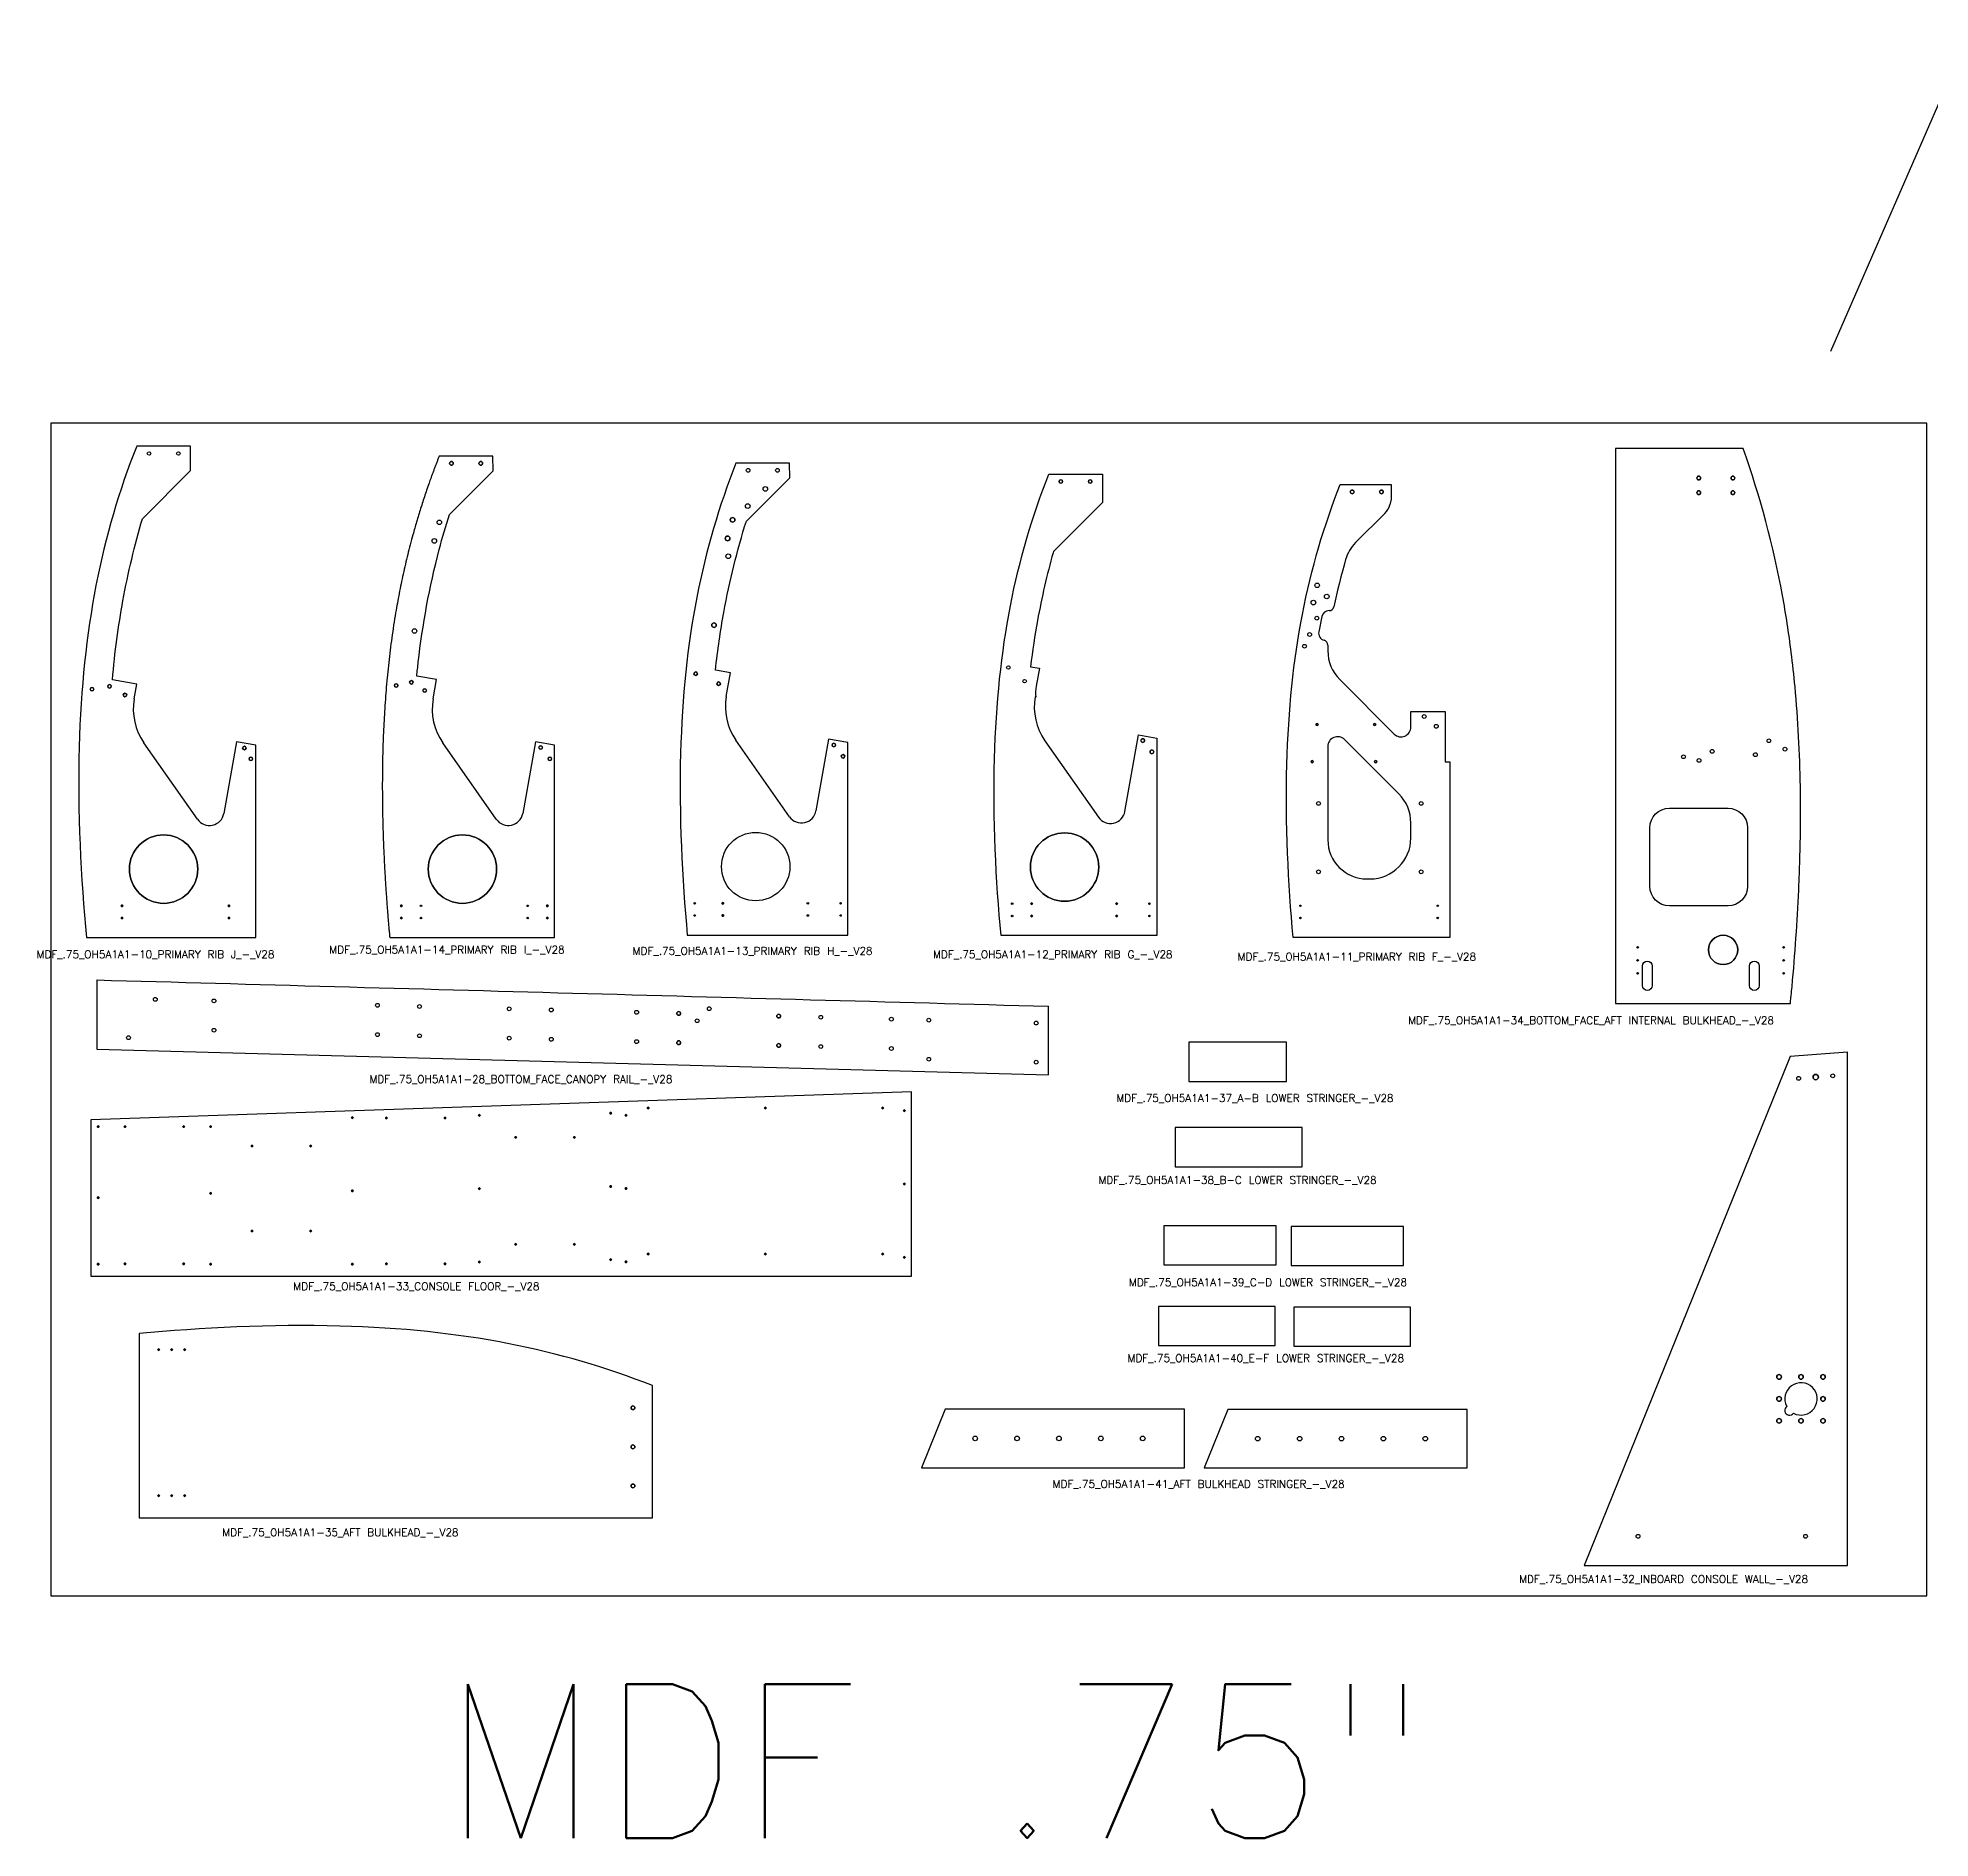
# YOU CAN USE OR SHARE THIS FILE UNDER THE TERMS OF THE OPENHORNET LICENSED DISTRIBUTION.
# Model space of a CAD drawing. Header units: inches. Extents: x 315 to 1225, y 14 to 674.
# Drawn here: x 600 to 696.8, y 13.6 to 105.7 of the extents above; entities that cross this region are included whole.
import ezdxf

# ---------------------------------------------------------------- set-up
doc = ezdxf.new("R2010")
doc.units = ezdxf.units.IN
doc.header["$LTSCALE"] = 0.03937
doc.header["$MEASUREMENT"] = 0
doc.styles.get("Standard").update_dxf_attribs({"font": 'txt.shx'})

msp = doc.modelspace()

# ---------------------------------------------------------------- linework, layer by layer
for p, q in [((691.70972, 89.67343), (698.69521, 105.7036)), ((607.76851, 84.80783), (605.01231, 84.80783)), ((607.76851, 84.80783), (605.01231, 84.80783)), ((607.77103, 83.55783), (607.76851, 84.80783)), ((607.77103, 83.55783), (607.76851, 84.80783)), ((623.24391, 84.30301), (620.49299, 84.30301)), ((623.24391, 84.30301), (620.49299, 84.30301)), ((623.24542, 83.55301), (623.24391, 84.30301)), ((623.24542, 83.55301), (623.24391, 84.30301)), ((687.21774, 84.68284), (680.69264, 84.68284)), ((680.69264, 84.68284), (680.69264, 56.58273)), ((687.21774, 84.68284), (680.69264, 84.68284)), ((680.69264, 84.68284), (680.69264, 56.58273)), ((605.30596, 81.08283), (607.77103, 83.55783)), ((605.30596, 81.08283), (607.77103, 83.55783)), ((621.0188, 81.31742), (623.24542, 83.55301)), ((621.0188, 81.31742), (623.24542, 83.55301)), ((638.42463, 83.9452), (635.67879, 83.9452)), ((638.42463, 83.9452), (635.67879, 83.9452)), ((638.42614, 83.1952), (638.42463, 83.9452)), ((638.42614, 83.1952), (638.42463, 83.9452)), ((651.68667, 83.37565), (654.42683, 83.37565)), ((651.68667, 83.37565), (654.42683, 83.37565)), ((654.42683, 83.37565), (654.42974, 81.92982)), ((654.42683, 83.37565), (654.42974, 81.92982)), ((636.20983, 80.96996, 0), (638.42614, 83.1952)), ((636.20983, 80.96996), (638.42614, 83.1952)), ((666.59721, 82.84109, 0), (669.20785, 82.84109, 0)), ((666.59721, 82.84109), (669.20785, 82.84109)), ((669.20785, 82.84109, 0), (669.20937, 82.08865, 0)), ((669.20785, 82.84109), (669.20937, 82.08865)), ((654.42974, 81.92982), (651.97095, 79.46112)), ((654.42974, 81.92982), (651.97095, 79.46112)), ((668.87695, 81.36345), (667.3846, 79.8711, 0)), ((668.87695, 81.36345), (667.3846, 79.8711)), ((669.20937, 82.08865, 0), (669.13628, 81.81368, 0)), ((669.20937, 82.08865), (669.13628, 81.81368)), ((665.66099, 76.0901), (665.50047, 75.31074)), ((665.66099, 76.0901), (665.50047, 75.31074)), ((665.96249, 74.51478, 0), (665.96249, 74.34302, 0)), ((665.96249, 74.51478), (665.96249, 74.34302)), ((605.01831, 72.63525), (603.76728, 72.85597)), ((605.01831, 72.63525), (603.76728, 72.85597)), ((604.88339, 71.87004), (605.01831, 72.63525)), ((604.88339, 71.87004), (605.01831, 72.63525)), ((620.35252, 72.86304), (619.3444, 73.04091)), ((620.35252, 72.86304), (619.3444, 73.04091)), ((620.17742, 71.87001), (620.35252, 72.86304)), ((620.17742, 71.87001), (620.35252, 72.86304)), ((635.39521, 73.21341), (634.62812, 73.34875)), ((635.39521, 73.21341), (634.62812, 73.34875)), ((635.18153, 72.0023), (635.39521, 73.21341)), ((635.18153, 72.0023), (635.39521, 73.21341)), ((650.75097, 73.52063), (651.20195, 73.44107, 0)), ((650.75097, 73.52063), (651.20195, 73.44107)), ((651.20195, 73.44107, 0), (651.04084, 72.52793, 0)), ((651.20195, 73.44107), (651.04084, 72.52793)), ((666.57757, 72.85809), (669.35894, 70.07672)), ((666.57757, 72.85809), (669.35894, 70.07672)), ((651.02142, 71.97093), (650.98827, 71.97678)), ((651.02142, 71.97093), (650.98827, 71.97678)), ((670.21249, 70.43027), (670.21249, 71.22317)), ((670.21249, 71.22317), (671.96249, 71.22317)), ((670.21249, 70.43027), (670.21249, 71.22317)), ((670.21249, 71.22317), (671.96249, 71.22317)), ((671.96249, 71.22317), (671.96249, 68.64709)), ((671.96249, 71.22317), (671.96249, 68.64709)), ((638.4195, 65.84481), (635.67826, 69.76058)), ((638.4195, 65.84481), (635.67826, 69.76058)), ((640.41996, 69.81431), (639.7725, 66.14462)), ((640.41996, 69.81431), (639.7725, 66.14462)), ((641.40475, 69.64056), (640.41996, 69.81431)), ((641.40475, 69.64056), (640.41996, 69.81431)), ((651.485, 69.73505), (654.22624, 65.81929)), ((651.485, 69.73505), (654.22624, 65.81929)), ((655.57924, 66.1191), (656.27002, 70.03433)), ((655.57924, 66.1191), (656.27002, 70.03433)), ((656.27002, 70.03433), (657.21149, 69.86822)), ((656.27002, 70.03433), (657.21149, 69.86822)), ((657.21149, 69.86822), (657.21149, 59.76513)), ((657.21149, 69.86822), (657.21149, 59.76513)), ((608.11999, 65.71489), (605.38017, 69.62863)), ((608.11999, 65.71489), (605.38017, 69.62863)), ((610.12045, 69.6844), (609.47299, 66.0147)), ((610.12045, 69.6844), (609.47299, 66.0147)), ((611.10524, 69.51065), (610.12045, 69.6844)), ((611.10524, 69.51065), (610.12045, 69.6844)), ((611.10524, 59.66074), (611.10524, 69.51065)), ((611.10524, 59.66074), (611.10524, 69.51065)), ((623.41402, 65.71486), (620.67421, 69.6286)), ((623.41402, 65.71486), (620.67421, 69.6286)), ((625.41448, 69.68437), (624.76702, 66.01467)), ((625.41448, 69.68437), (624.76702, 66.01467)), ((626.39927, 69.51062), (625.41448, 69.68437)), ((626.39927, 69.51062), (625.41448, 69.68437)), ((626.39927, 59.6607), (626.39927, 69.51062)), ((626.39927, 59.6607), (626.39927, 69.51062)), ((641.40475, 59.79065), (641.40475, 69.64056)), ((641.40475, 59.79065), (641.40475, 69.64056)), ((671.96249, 68.64709), (672.21249, 68.64709)), ((671.96249, 68.64709), (672.21249, 68.64709)), ((672.21249, 68.64709), (672.21249, 59.66205)), ((672.21249, 68.64709), (672.21249, 59.66205)), ((602.43866, 59.66074), (611.10524, 59.66074)), ((602.43866, 59.66074), (611.10524, 59.66074)), ((617.96141, 59.6607), (626.39927, 59.6607)), ((617.96141, 59.6607), (626.39927, 59.6607)), ((633.18801, 59.79065, 0), (641.40475, 59.79065)), ((633.18801, 59.79065), (641.40475, 59.79065)), ((657.21149, 59.76513), (649.24135, 59.76513, 0)), ((657.21149, 59.76513), (649.24135, 59.76513)), ((672.21249, 59.66205), (664.18798, 59.66205)), ((672.21249, 59.66205), (664.18798, 59.66205)), ((602.96524, 57.49168), (602.96524, 53.95292)), ((602.96524, 57.49168), (602.96524, 53.95292)), ((680.69264, 56.58273), (680.69264, 56.27971)), ((680.69264, 56.27971), (689.63115, 56.27971)), ((651.66786, 52.64356), (651.66786, 56.14416)), ((651.66786, 52.64356), (651.66786, 56.14416)), ((602.96524, 53.95292), (651.66786, 52.64356)), ((602.96524, 53.95292), (651.66786, 52.64356)), ((605.13336, 39.39299), (605.13336, 29.97257)), ((605.13336, 39.39299), (605.13336, 29.97257)), ((631.40777, 29.97257), (631.40777, 36.73018, 0)), ((631.40777, 29.97257), (631.40777, 36.73018)), ((605.13336, 29.97257), (631.40777, 29.97257)), ((605.13336, 29.97257), (631.40777, 29.97257))]:
    msp.add_line(p, q)
at = {"color": 0, "linetype": 'ByBlock', "lineweight": -2}
msp.add_lwpolyline([(696.61859, 25.97901), (696.61859, 85.97901), (600.61859, 85.97901), (600.61859, 25.97901)], close=True, dxfattribs=at)
for points in [[(670.21249, 64.76205), (670.21249, 65.52489, 0.19891237), (669.59742, 67.00982), (666.81605, 69.79119, 0.66817864), (665.96249, 69.43763), (665.96249, 64.66205, 0.41421356), (667.96249, 62.66205), (668.11249, 62.66205, 0.41421356)], [(670.21249, 64.76205), (670.21249, 65.52489, 0.19891237), (669.59742, 67.00982), (666.81605, 69.79119, 0.66817864), (665.96249, 69.43763), (665.96249, 64.66205, 0.41421356), (667.96249, 62.66205), (668.11249, 62.66205, 0.41421356)], [(686.44264, 61.27971), (683.44264, 61.27971, -0.41421356), (682.44264, 62.27971), (682.44264, 65.27971, -0.41421356), (683.44264, 66.27971), (686.44264, 66.27971, -0.41421356), (687.44264, 65.27971), (687.44264, 62.27971, -0.41421356)], [(686.44264, 61.27971), (683.44264, 61.27971, -0.41421356), (682.44264, 62.27971), (682.44264, 65.27971, -0.41421356), (683.44264, 66.27971), (686.44264, 66.27971, -0.41421356), (687.44264, 65.27971), (687.44264, 62.27971, -0.41421356)], [(682.06764, 57.20689), (682.06764, 58.20689, -1), (682.56764, 58.20689), (682.56764, 57.20689, -1)], [(682.06764, 57.20689), (682.06764, 58.20689, -1), (682.56764, 58.20689), (682.56764, 57.20689, -1)], [(687.53442, 57.20689), (687.53442, 58.20689, -1), (688.03442, 58.20689), (688.03442, 57.20689, -1)], [(687.53442, 57.20689), (687.53442, 58.20689, -1), (688.03442, 58.20689), (688.03442, 57.20689, -1)], [(689.79524, 35.31844, 6.53814098), (689.44575, 35.66793, 1.16457771)], [(689.79524, 35.31844, 6.53814098), (689.44575, 35.66793, 1.16457771)]]:
    msp.add_lwpolyline(points, format="xyb", close=True)
for points in [[(658.8478, 52.29897), (663.8478, 52.29897), (663.8478, 54.29897), (658.8478, 54.29897)], [(679.08928, 27.51926), (692.55338, 27.51926), (692.55338, 53.79367), (689.61577, 53.57323)], [(679.08928, 27.51926), (692.55338, 27.51926), (692.55338, 53.79367), (689.61577, 53.57323)], [(602.66692, 42.33921), (644.66692, 42.33921), (644.66692, 51.75962), (602.66692, 50.33844)], [(602.66692, 42.33921), (644.66692, 42.33921), (644.66692, 51.75962), (602.66692, 50.33844)], [(658.14516, 47.93494), (664.64516, 47.93494), (664.64516, 49.93494), (658.14516, 49.93494)], [(657.57069, 42.90445), (663.32069, 42.90445), (663.32069, 44.90445), (657.57069, 44.90445)], [(664.09025, 42.87068), (669.84025, 42.87068), (669.84025, 44.87068), (664.09025, 44.87068)], [(657.30021, 38.78521), (663.27721, 38.78521), (663.27721, 40.78521), (657.30021, 40.78521)], [(664.22538, 38.75145), (670.20238, 38.75145), (670.20238, 40.75145), (664.22538, 40.75145)], [(658.6342, 35.52952), (646.38218, 35.52952), (645.1701, 32.52952), (658.6342, 32.52952)], [(673.09314, 35.51568), (660.84112, 35.51568), (659.62904, 32.51568), (673.09314, 32.51568)]]:
    msp.add_lwpolyline(points, close=True)
for centre, radius in [((605.64427, 84.43283), 0.09), ((605.64427, 84.43283), 0.09), ((607.14427, 84.43283), 0.09), ((607.14427, 84.43283), 0.09), ((621.11962, 83.92801), 0.095), ((622.61962, 83.92801), 0.095), ((636.30033, 83.5702), 0.095), ((636.30033, 83.5702), 0.095), ((637.80034, 83.5702), 0.095), ((637.80034, 83.5702), 0.095), ((637.17975, 82.6198), 0.11719), ((637.17975, 82.6198), 0.11719), ((652.30258, 83.00065), 0.09), ((653.80258, 83.00065), 0.09), ((667.20856, 82.46609), 0.095), ((668.70857, 82.46609), 0.095), ((684.94264, 83.17625), 0.095), ((684.94264, 82.42625), 0.095), ((686.69264, 83.17625), 0.095), ((686.69264, 82.42625), 0.095), ((636.27975, 81.74243), 0.11719), ((636.27975, 81.74243), 0.11719), ((620.4994, 80.90809), 0.11719), ((620.4994, 80.90809), 0.11719), ((635.50488, 81.03804), 0.11719), ((620.24473, 79.95764), 0.11719), ((620.24473, 79.95764), 0.11719), ((635.25021, 80.08759), 0.11719), ((635.28153, 79.17445), 0.11719), ((635.28153, 79.17445), 0.11719), ((665.41999, 77.68758), 0.11719), ((665.41999, 77.68758), 0.11719), ((665.2249, 76.80114), 0.11719), ((665.2249, 76.80114), 0.11719), ((665.90752, 77.11559), 0.11719), ((665.90752, 77.11559), 0.11719), ((634.5559, 75.6473), 0.115), ((665.40198, 76.0079), 0.09675), ((665.40198, 76.0079), 0.09675), ((619.22535, 75.34772), 0.11719), ((619.22535, 75.34772), 0.11719), ((664.77117, 74.56842), 0.09675), ((664.77117, 74.56842), 0.09675), ((665.03425, 75.16877), 0.09675), ((665.03425, 75.16877), 0.09675), ((618.28982, 72.5584), 0.09), ((619.07004, 72.726), 0.09), ((633.61672, 73.16388), 0.09), ((634.78841, 72.65189), 0.09), ((649.61784, 73.48279), 0.09), ((649.61784, 73.48279), 0.09), ((650.44927, 72.78053), 0.09), ((650.44927, 72.78053), 0.09), ((602.72126, 72.37195), 0.09), ((603.61866, 72.51888), 0.09), ((604.41159, 72.07372), 0.09), ((619.74579, 72.30151), 0.09), ((670.89591, 70.97317), 0.09675), ((670.89591, 70.97317), 0.09675), ((656.49301, 69.74112), 0.09675), ((665.41249, 70.56205), 0.05325), ((668.36249, 70.56205), 0.05325), ((671.51249, 70.47317), 0.09675), ((671.51249, 70.47317), 0.09675), ((688.53488, 69.73107), 0.09675), ((688.53488, 69.73107), 0.09675), ((610.52358, 69.35941), 0.09), ((610.85524, 68.8079), 0.09), ((625.6808, 69.38352), 0.09), ((626.14927, 68.80787), 0.09), ((640.68628, 69.51347), 0.09), ((641.15475, 68.93781), 0.09), ((656.96149, 69.16547), 0.09675), ((684.16547, 68.91339), 0.09675), ((684.16547, 68.91339), 0.09675), ((684.95833, 68.72447), 0.09675), ((684.95833, 68.72447), 0.09675), ((685.62877, 69.18796), 0.09675), ((685.62877, 69.18796), 0.09675), ((687.84043, 69.01766), 0.09675), ((687.84043, 69.01766), 0.09675), ((689.35492, 69.30185), 0.09675), ((689.35492, 69.30185), 0.09675), ((665.16249, 68.66205), 0.05325), ((668.41249, 68.66205), 0.05325), ((665.48749, 66.52489), 0.09675), ((665.48749, 66.52489), 0.09675), ((670.73749, 66.52489), 0.09675), ((670.73749, 66.52489), 0.09675), ((606.38737, 63.16074), 1.75), ((621.6814, 63.16071), 1.75), ((636.68688, 63.29066), 1.75), ((636.68688, 63.29066), 1.75), ((652.49242, 63.26955), 1.75), ((665.48749, 63.02489), 0.09675), ((665.48749, 63.02489), 0.09675), ((670.73749, 63.02489), 0.09675), ((670.73749, 63.02489), 0.09675), ((604.26346, 61.28574), 0.03905), ((609.73024, 61.28574), 0.03905), ((618.55749, 61.28571), 0.03905), ((619.55749, 61.2857), 0.03905), ((625.02427, 61.2857), 0.03905), ((626.02427, 61.28571), 0.03905), ((633.56297, 61.41566), 0.03905), ((635.0052, 61.41566), 0.03905), ((639.3552, 61.41566), 0.04), ((639.3552, 61.41566), 0.04), ((641.02975, 61.41566), 0.03905), ((649.81194, 61.39013), 0.03905), ((650.81194, 61.39013), 0.03905), ((655.16194, 61.39013), 0.04), ((656.83649, 61.39013), 0.03905), ((664.56294, 61.28705), 0.03905), ((664.56294, 61.28705), 0.03905), ((671.58749, 61.28705), 0.03905), ((671.58749, 61.28705), 0.03905), ((604.26346, 60.66074), 0.03905), ((609.73024, 60.66074), 0.03905), ((618.55749, 60.66071), 0.03905), ((619.55749, 60.6607), 0.03905), ((625.02427, 60.6607), 0.03905), ((626.02427, 60.66071), 0.03905), ((633.56297, 60.79066), 0.03905), ((635.0052, 60.79066), 0.03905), ((639.3552, 60.79066), 0.04), ((639.3552, 60.79066), 0.04), ((641.02975, 60.79066), 0.03905), ((649.81194, 60.76513), 0.03905), ((650.81194, 60.76513), 0.03905), ((655.16194, 60.76513), 0.04), ((656.83649, 60.76513), 0.03905), ((664.56294, 60.66205), 0.03905), ((664.56294, 60.66205), 0.03905), ((671.58749, 60.66205), 0.03905), ((671.58749, 60.66205), 0.03905), ((681.81764, 59.15646), 0.03905), ((681.81764, 59.15646), 0.03905), ((686.19264, 59.02971), 0.75), ((689.28722, 59.15646), 0.03905), ((689.28722, 59.15646), 0.03905), ((681.81764, 58.49459), 0.03905), ((681.81764, 58.49459), 0.03905), ((689.28722, 58.49459), 0.03905), ((689.28722, 58.49459), 0.03905), ((681.81764, 57.83273), 0.03905), ((681.81764, 57.83273), 0.03905), ((689.28722, 57.83273), 0.03905), ((689.28722, 57.83273), 0.03905), ((605.96524, 56.49821), 0.09675), ((605.96524, 56.49821), 0.09675), ((608.96524, 56.41756), 0.09675), ((608.96524, 56.41756), 0.09675), ((617.33048, 56.19266), 0.09675), ((617.33048, 56.19266), 0.09675), ((619.48259, 56.1348), 0.09675), ((619.48259, 56.1348), 0.09675), ((624.07639, 56.0113), 0.09675), ((624.07639, 56.0113), 0.09675), ((626.2285, 55.95344), 0.09675), ((626.2285, 55.95344), 0.09675), ((630.59467, 55.83605), 0.09675), ((630.59467, 55.83605), 0.09675), ((632.74678, 55.7782), 0.09675), ((633.69055, 55.40178), 0.09675), ((633.69055, 55.40178), 0.09675), ((634.30927, 56.0205), 0.09675), ((634.30927, 56.0205), 0.09675), ((637.86505, 55.64059), 0.09675), ((640.01716, 55.58273), 0.09675), ((640.01716, 55.58273), 0.09675), ((643.63122, 55.48557), 0.09675), ((643.63122, 55.48557), 0.09675), ((645.54286, 55.43418), 0.09675), ((645.54286, 55.43418), 0.09675), ((651.04286, 55.28631), 0.09675), ((651.04286, 55.28631), 0.09675), ((604.59024, 54.53445), 0.09675), ((604.59024, 54.53445), 0.09675), ((608.96524, 54.91701), 0.09675), ((608.96524, 54.91701), 0.09675), ((617.33048, 54.69212), 0.09675), ((617.33048, 54.69212), 0.09675), ((619.48259, 54.63426), 0.09675), ((619.48259, 54.63426), 0.09675), ((624.07639, 54.51075), 0.09675), ((624.07639, 54.51075), 0.09675), ((626.2285, 54.4529), 0.09675), ((626.2285, 54.4529), 0.09675), ((630.59467, 54.33551), 0.09675), ((630.59467, 54.33551), 0.09675), ((632.74678, 54.27765), 0.09675), ((637.86505, 54.14005), 0.09675), ((640.01716, 54.08219), 0.09675), ((640.01716, 54.08219), 0.09675), ((643.63122, 53.98503), 0.09675), ((643.63122, 53.98503), 0.09675), ((645.54286, 53.43345), 0.09675), ((645.54286, 53.43345), 0.09675), ((651.04286, 53.28559), 0.09675), ((651.04286, 53.28559), 0.09675), ((690.05583, 52.45378), 0.09675), ((690.92838, 52.51926), 0.1375), ((691.80093, 52.58473), 0.09675), ((616.04192, 50.4476), 0.03906), ((617.79192, 50.43099), 0.03906), ((620.79192, 50.43099), 0.03906), ((622.54192, 50.55814), 0.03906), ((629.26892, 50.6725), 0.03906), ((630.04837, 50.55879), 0.03906), ((631.18487, 50.93379), 0.03906), ((637.18487, 50.93379), 0.03906), ((643.18487, 50.93379), 0.03906), ((644.29192, 50.79941), 0.03906), ((603.04192, 49.98876), 0.03906), ((604.41692, 49.98876), 0.03906), ((607.41692, 49.98876), 0.03906), ((608.79194, 49.98876), 0.03906), ((624.40542, 49.43099), 0.03906), ((627.40542, 49.43099), 0.03906), ((610.91692, 48.98876), 0.03906), ((613.91692, 48.98876), 0.03906), ((608.79192, 46.5743), 0.03906), ((616.04192, 46.6976), 0.03906), ((622.54192, 46.80814), 0.03906), ((629.26892, 46.9225), 0.03906), ((630.04837, 46.81623), 0.03906), ((644.29192, 47.04941), 0.03906), ((603.04192, 46.35148), 0.03906), ((610.91692, 44.63876), 0.04), ((613.91692, 44.63876), 0.04), ((624.40542, 43.96421), 0.03906), ((627.40542, 43.96421), 0.03906), ((603.04192, 42.9476), 0.03906), ((604.41692, 42.96421), 0.03906), ((607.41692, 42.96421), 0.03906), ((608.79192, 42.9476), 0.03906), ((616.04192, 42.9476), 0.03906), ((617.79192, 42.96421), 0.03906), ((620.79192, 42.96421), 0.03906), ((622.54192, 43.05814), 0.03906), ((629.26892, 43.1725), 0.03906), ((630.04837, 43.06623), 0.03906), ((631.18487, 43.46421), 0.03906), ((637.18487, 43.46421), 0.03906), ((643.18487, 43.46421), 0.03906), ((644.29192, 43.29941), 0.03906), ((606.13336, 38.56715), 0.03905), ((606.80002, 38.56715), 0.03905), ((607.46669, 38.56715), 0.03905), ((689.05338, 37.17607), 0.11719), ((690.17838, 37.17607), 0.11719), ((691.30338, 37.17607), 0.11719), ((689.05338, 36.05107), 0.11719), ((691.30338, 36.05107), 0.11719), ((630.40777, 35.59757), 0.09675), ((689.05338, 34.92607), 0.11719), ((690.17838, 34.92607), 0.11719), ((691.30338, 34.92607), 0.11719), ((647.91915, 34.02952), 0.11719), ((650.06216, 34.02952), 0.11719), ((652.20517, 34.02952), 0.11719), ((654.34818, 34.02952), 0.11719), ((656.49119, 34.02952), 0.11719), ((662.37809, 34.01568), 0.11719), ((664.5211, 34.01568), 0.11719), ((666.66411, 34.01568), 0.11719), ((668.80712, 34.01568), 0.11719), ((670.95013, 34.01568), 0.11719), ((630.40777, 33.59757), 0.09675), ((606.13336, 31.09757), 0.03905), ((606.80002, 31.09757), 0.03905), ((607.46669, 31.09757), 0.03905), ((630.40777, 31.59757), 0.09675), ((681.83833, 29.01926), 0.09675), ((690.41037, 29.01926), 0.09675)]:
    msp.add_circle(centre, radius)
at = {"extrusion": (0, -4.6e-15, -1)}
for centre in [(-621.11962, 83.92801), (-622.61962, 83.92801)]:
    msp.add_circle(centre, 0.095, dxfattribs=at)
at = {"extrusion": (0, -1e-16, -1)}
for centre in [(-652.30258, 83.00065), (-653.80258, 83.00065)]:
    msp.add_circle(centre, 0.09, dxfattribs=at)
at = {"extrusion": (0, 0, -1)}
for centre, radius in [((-667.20856, 82.46609), 0.095), ((-668.70857, 82.46609), 0.095), ((-635.50488, 81.03804), 0.11719), ((-635.25021, 80.08759), 0.11719), ((-634.5559, 75.6473), 0.115), ((-618.28982, 72.5584), 0.09), ((-619.07004, 72.726), 0.09), ((-633.61672, 73.16388), 0.09), ((-634.78841, 72.65189), 0.09), ((-602.72126, 72.37195), 0.09), ((-603.61866, 72.51888), 0.09), ((-604.41159, 72.07372), 0.09), ((-619.74579, 72.30151), 0.09), ((-656.49301, 69.74112), 0.09675), ((-610.52358, 69.35941), 0.09), ((-610.85524, 68.8079), 0.09), ((-625.6808, 69.38352), 0.09), ((-626.14927, 68.80787), 0.09), ((-640.68628, 69.51347), 0.09), ((-641.15475, 68.93781), 0.09), ((-656.96149, 69.16547), 0.09675), ((-606.38737, 63.16074), 1.75), ((-621.6814, 63.16071), 1.75), ((-652.49242, 63.26955), 1.75), ((-604.26346, 61.28574), 0.03905), ((-609.73024, 61.28574), 0.03905), ((-618.55749, 61.28571), 0.03905), ((-626.02427, 61.28571), 0.03905), ((-635.0052, 61.41566), 0.03905), ((-650.81194, 61.39013), 0.03905), ((-655.16194, 61.39013), 0.04), ((-604.26346, 60.66074), 0.03905), ((-609.73024, 60.66074), 0.03905), ((-618.55749, 60.66071), 0.03905), ((-626.02427, 60.66071), 0.03905), ((-635.0052, 60.79066), 0.03905), ((-650.81194, 60.76513), 0.03905), ((-655.16194, 60.76513), 0.04), ((-632.74678, 55.7782), 0.09675), ((-637.86505, 55.64059), 0.09675), ((-632.74678, 54.27765), 0.09675), ((-637.86505, 54.14005), 0.09675), ((-616.04192, 50.4476), 0.03907), ((-617.79192, 50.43099), 0.03907), ((-620.79192, 50.43099), 0.03907), ((-622.54192, 50.55814), 0.03907), ((-629.26892, 50.6725), 0.03907), ((-630.04837, 50.55879), 0.03907), ((-631.18487, 50.93379), 0.03907), ((-637.18487, 50.93379), 0.03907), ((-643.18487, 50.93379), 0.03907), ((-644.29192, 50.79941), 0.03907), ((-603.04192, 49.98876), 0.03907), ((-604.41692, 49.98876), 0.03907), ((-607.41692, 49.98876), 0.03907), ((-608.79194, 49.98876), 0.03907), ((-624.40542, 49.43099), 0.03907), ((-627.40542, 49.43099), 0.03907), ((-610.91692, 48.98876), 0.03907), ((-613.91692, 48.98876), 0.03907), ((-608.79192, 46.5743), 0.03907), ((-616.04192, 46.6976), 0.03907), ((-622.54192, 46.80814), 0.03907), ((-629.26892, 46.9225), 0.03907), ((-630.04837, 46.81623), 0.03907), ((-644.29192, 47.04941), 0.03907), ((-603.04192, 46.35148), 0.03907), ((-610.91692, 44.63876), 0.04), ((-613.91692, 44.63876), 0.04), ((-624.40542, 43.96421), 0.03907), ((-627.40542, 43.96421), 0.03907), ((-603.04192, 42.9476), 0.03907), ((-604.41692, 42.96421), 0.03907), ((-607.41692, 42.96421), 0.03907), ((-608.79192, 42.9476), 0.03907), ((-616.04192, 42.9476), 0.03907), ((-617.79192, 42.96421), 0.03907), ((-620.79192, 42.96421), 0.03907), ((-622.54192, 43.05814), 0.03907), ((-629.26892, 43.1725), 0.03907), ((-630.04837, 43.06623), 0.03907), ((-631.18487, 43.46421), 0.03907), ((-637.18487, 43.46421), 0.03907), ((-643.18487, 43.46421), 0.03907), ((-644.29192, 43.29941), 0.03907), ((-606.13336, 38.56715), 0.03905), ((-606.80002, 38.56715), 0.03905), ((-607.46669, 38.56715), 0.03905), ((-630.40777, 35.59757), 0.09675), ((-630.40777, 33.59757), 0.09675), ((-606.13336, 31.09757), 0.03905), ((-606.80002, 31.09757), 0.03905), ((-607.46669, 31.09757), 0.03905), ((-630.40777, 31.59757), 0.09675)]:
    msp.add_circle(centre, radius, dxfattribs=at)
at = {"extrusion": (-1e-16, 0, -1)}
for centre in [(-684.94264, 83.17625), (-684.94264, 82.42625), (-686.69264, 83.17625), (-686.69264, 82.42625)]:
    msp.add_circle(centre, 0.095, dxfattribs=at)
at = {"extrusion": (1.6e-15, 0, -1)}
for centre in [(-665.41249, 70.56205), (-668.36249, 70.56205), (-665.16249, 68.66205), (-668.41249, 68.66205)]:
    msp.add_circle(centre, 0.05325, dxfattribs=at)
at = {"extrusion": (-1e-16, 3e-16, -1)}
msp.add_circle((-686.19264, 59.02971), 0.75, dxfattribs=at)
at = {"extrusion": (-1.56e-14, -1.22e-14, -1)}
msp.add_circle((-690.92838, 52.51926), 0.1375, dxfattribs=at)
at = {"extrusion": (1.037e-13, 0, -1)}
for centre in [(-689.05338, 37.17607), (-690.17838, 37.17607), (-691.30338, 37.17607), (-689.05338, 36.05107), (-691.30338, 36.05107), (-689.05338, 34.92607), (-690.17838, 34.92607), (-691.30338, 34.92607)]:
    msp.add_circle(centre, 0.11719, dxfattribs=at)
for centre, radius, start, end in [((668.16984, 82.07055, 0), 1, 315, 345.115265), ((668.16984, 82.07055), 1, 315, 345.115265), ((652.14809, 79.2847), 0.25, 135.115265, 164.2325805), ((652.14809, 79.2847), 0.25, 135.115265, 164.2325805), ((668.79881, 78.45689, 0), 2, 135, 164.0251408), ((668.79881, 78.45689), 2, 135, 164.0251408), ((666.02948, 76.63945), 0.25, 269.8900426, 347.9992692), ((666.02828, 76.01445), 0.375, 89.8900426, 168.3618919), ((666.02828, 76.01445), 0.375, 89.8900426, 168.3618919), ((665.86776, 75.23509), 0.375, 168.3618919, 255.7337881), ((665.86776, 75.23509), 0.375, 168.3618919, 255.7337881), ((665.71375, 74.62937), 0.25, 358.7493743, 75.7337881), ((665.71375, 74.62937), 0.25, 358.7493743, 75.7337881), ((670.96249, 74.51478, 0), 5, 178.7493743, 180), ((670.96249, 74.51478), 5, 178.7493743, 180), ((668.06249, 74.34302), 2.1, 180, 225), ((668.06249, 74.34302), 2.1, 180, 225), ((607.83781, 71.3491), 3, 170, 214.9940277), ((607.83781, 71.3491), 3, 170, 214.9940277), ((623.13184, 71.34907), 3, 170, 214.9940277), ((623.13184, 71.34907), 3, 170, 214.9940277), ((638.1359, 71.48105), 3, 169.9940277, 214.9940277), ((638.1359, 71.48105), 3, 169.9940277, 214.9940277), ((653.94263, 71.45553), 3, 169.9940277, 214.9940277), ((653.94263, 71.45553), 3, 169.9940277, 214.9940277), ((653.01042, 72.18043), 2, 169.9940277, 186.0127453), ((653.01042, 72.18043), 2, 169.9940277, 186.0127453), ((669.71249, 70.43027), 0.5, 225, 0), ((669.71249, 70.43027), 0.5, 225, 0), ((608.7344, 66.14501), 0.75, 214.9940277, 349.9940277), ((608.7344, 66.14501), 0.75, 214.9940277, 349.9940277), ((624.02843, 66.14498), 0.75, 214.9940277, 349.9940277), ((624.02843, 66.14498), 0.75, 214.9940277, 349.9940277), ((639.03391, 66.27493), 0.75, 214.9940277, 349.9940277), ((639.03391, 66.27493), 0.75, 214.9940277, 349.9940277), ((654.84065, 66.24941), 0.75, 214.9940277, 349.9940277), ((654.84065, 66.24941), 0.75, 214.9940277, 349.9940277)]:
    msp.add_arc(centre, radius, start, end)
at = {"extrusion": (-1.83032e-08, 3.89071e-09, 1)}
msp.add_arc((666.02948, 76.63945, -0.00001), 0.25, 269.8900426, 347.9992692, dxfattribs=at)
msp.add_ellipse((687.81888, 58.71377), major_axis=(1.21759, 14.7601), ratio=0.13709302, start_param=4.57882201, end_param=4.63968026)
msp.add_ellipse((687.81888, 58.71377), major_axis=(1.21759, 14.7601), ratio=0.13709302, start_param=4.57882201, end_param=4.63968026)
for points, degree, knots in [([(605.01231, 84.80783), (603.21791, 80.27814), (602.23185, 75.45003), (601.97965, 66.0917), (602.15368, 62.65767), (602.43866, 59.66074)], 3, [-62.01580057, -62.01580057, -62.01580057, -62.01580057, -27.97842461, -27.97842461, -9.15406865, -9.15406865, -9.15406865, -9.15406865]), ([(605.01231, 84.80783), (603.21791, 80.27814), (602.23185, 75.45003), (601.97965, 66.0917), (602.15368, 62.65767), (602.43866, 59.66074)], 3, [-62.01580057, -62.01580057, -62.01580057, -62.01580057, -27.97842461, -27.97842461, -9.15406865, -9.15406865, -9.15406865, -9.15406865]), ([(620.49299, 84.30301), (620.03603, 83.14829), (619.17533, 80.6985), (618.22004, 76.98188), (617.57634, 72.05702), (617.49884, 67.09903), (617.6547, 63.44153), (617.83095, 61.07897), (617.94377, 59.84777), (617.96141, 59.6607)], 5, [0.023029316, 0.023029316, 0.023029316, 0.023029316, 0.023029316, 0.023029316, 0.2, 0.4, 0.6, 0.8, 0.836087244, 0.836087244, 0.836087244, 0.836087244, 0.836087244, 0.836087244]), ([(620.49299, 84.30301), (620.03603, 83.14829), (619.17533, 80.6985), (618.22004, 76.98188), (617.57634, 72.05702), (617.49884, 67.09903), (617.6547, 63.44153), (617.83095, 61.07897), (617.94377, 59.84777), (617.96141, 59.6607)], 5, [0.023029316, 0.023029316, 0.023029316, 0.023029316, 0.023029316, 0.023029316, 0.2, 0.4, 0.6, 0.8, 0.836087244, 0.836087244, 0.836087244, 0.836087244, 0.836087244, 0.836087244]), ([(689.74856, 57.47505), (689.89607, 59.1223), (690.00608, 60.78049), (690.0882, 62.73087), (690.10095, 63.07894), (690.13016, 64.02164), (690.14291, 64.61752), (690.15715, 65.93952), (690.15566, 66.66627), (690.11552, 69.0952), (690.02964, 70.80147), (689.81467, 73.08416), (689.75066, 73.66929), (689.55376, 75.23622), (689.40435, 76.20845), (688.76037, 79.7162), (688.10139, 82.19423), (687.21774, 84.68284)], 3, [-81.28734894, -81.28734894, -81.28734894, -81.28734894, -69.51057329, -69.51057329, -66.91307914, -66.91307914, -62.48938539, -62.48938539, -57.1210131, -57.1210131, -44.5698443, -44.5698443, -40.24351014, -40.24351014, -32.90047733, -32.90047733, -13.48718842, -13.48718842, -13.48718842, -13.48718842]), ([(689.74856, 57.47505), (689.89607, 59.1223), (690.00608, 60.78049), (690.0882, 62.73087), (690.10095, 63.07894), (690.13016, 64.02164), (690.14291, 64.61752), (690.15715, 65.93952), (690.15566, 66.66627), (690.11552, 69.0952), (690.02964, 70.80147), (689.81467, 73.08416), (689.75066, 73.66929), (689.55376, 75.23622), (689.40435, 76.20845), (688.76037, 79.7162), (688.10139, 82.19423), (687.21774, 84.68284)], 3, [-81.28734894, -81.28734894, -81.28734894, -81.28734894, -69.51057329, -69.51057329, -66.91307914, -66.91307914, -62.48938539, -62.48938539, -57.1210131, -57.1210131, -44.5698443, -44.5698443, -40.24351014, -40.24351014, -32.90047733, -32.90047733, -13.48718842, -13.48718842, -13.48718842, -13.48718842]), ([(635.67879, 83.9452), (633.9502, 79.57287, 0), (633.00022, 74.91159, 0), (632.75803, 65.92418, 0), (632.91971, 62.65634, 0), (633.18801, 59.79065, 0)], 3, [-59.89271171, -59.89271171, -59.89271171, -59.89271171, -27.04850164, -27.04850164, -9.12750193, -9.12750193, -9.12750193, -9.12750193]), ([(635.67879, 83.9452), (633.9502, 79.57287), (633.00022, 74.91159), (632.75803, 65.92418), (632.91971, 62.65634), (633.18801, 59.79065)], 3, [-59.89271171, -59.89271171, -59.89271171, -59.89271171, -27.04850164, -27.04850164, -9.12750193, -9.12750193, -9.12750193, -9.12750193]), ([(649.24135, 59.76514), (648.98229, 62.55881), (648.82721, 65.73579), (648.91035, 68.82107), (649.06393, 74.51999), (649.99415, 79.08971), (651.68667, 83.37565)], 3, [-58.73036271, -58.73036271, -58.73036271, -58.73036271, -41.30302321, -41.30302321, -41.30302321, -9.11249227, -9.11249227, -9.11249227, -9.11249227]), ([(649.24135, 59.76514), (648.98229, 62.55881), (648.82721, 65.73579), (648.91035, 68.82107), (649.06393, 74.51999), (649.99415, 79.08971), (651.68667, 83.37565)], 3, [-58.73036271, -58.73036271, -58.73036271, -58.73036271, -41.30302321, -41.30302321, -41.30302321, -9.11249227, -9.11249227, -9.11249227, -9.11249227]), ([(664.18798, 59.66205), (663.93624, 62.39849), (663.78635, 65.50347), (664.01874, 74.12657), (664.93329, 78.62367), (666.59721, 82.84109)], 3, [9.10027709, 9.10027709, 9.10027709, 9.10027709, 26.13640096, 26.13640096, 57.80850313, 57.80850313, 57.80850313, 57.80850313]), ([(603.76728, 72.85597), (603.89368, 74.26531), (604.07372, 75.60309), (604.57143, 78.3465), (604.9043, 79.73643), (605.30596, 81.08283)], 3, [34.96272562, 34.96272562, 34.96272562, 34.96272562, 43.82894632, 43.82894632, 53.91670066, 53.91670066, 53.91670066, 53.91670066]), ([(603.76728, 72.85597), (603.89368, 74.26531), (604.07372, 75.60309), (604.57143, 78.3465), (604.9043, 79.73643), (605.30596, 81.08283)], 3, [34.96272562, 34.96272562, 34.96272562, 34.96272562, 43.82894632, 43.82894632, 53.91670066, 53.91670066, 53.91670066, 53.91670066]), ([(619.3444, 73.04091), (619.3681, 73.27872), (619.39363, 73.51691), (619.64015, 75.65953), (619.98234, 77.58471), (620.65361, 80.1209), (620.82761, 80.71824), (621.0188, 81.31742)], 3, [-0.370150085, -0.370150085, -0.370150085, -0.370150085, -0.346597766, -0.346597766, -0.158583722, -0.158583722, -0.10084882, -0.10084882, -0.10084882, -0.10084882]), ([(619.3444, 73.04091), (619.3681, 73.27872), (619.39363, 73.51691), (619.64015, 75.65953), (619.98234, 77.58471), (620.65361, 80.1209), (620.82761, 80.71824), (621.0188, 81.31742)], 3, [-0.370150085, -0.370150085, -0.370150085, -0.370150085, -0.346597766, -0.346597766, -0.158583722, -0.158583722, -0.10084882, -0.10084882, -0.10084882, -0.10084882]), ([(634.62812, 73.34875), (634.74025, 74.36923), (634.88275, 75.35119, 0), (635.05525, 76.30211, 0), (635.35161, 77.93581, 0), (635.73604, 79.47833, 0), (636.20983, 80.96996, 0)], 3, [35.79393069, 35.79393069, 35.79393069, 35.79393069, 42.37154428, 42.37154428, 42.37154428, 53.67201784, 53.67201784, 53.67201784, 53.67201784]), ([(634.62812, 73.34875), (634.74025, 74.36923), (634.88275, 75.35119), (635.05525, 76.30211), (635.35161, 77.93581), (635.73604, 79.47833), (636.20983, 80.96996)], 3, [35.79393069, 35.79393069, 35.79393069, 35.79393069, 42.37154428, 42.37154428, 42.37154428, 53.67201784, 53.67201784, 53.67201784, 53.67201784]), ([(651.90749, 79.35263), (651.59223, 78.23611), (651.32599, 77.08599), (651.10824, 75.8856), (650.96922, 75.11923), (650.85006, 74.33227), (650.75097, 73.52063)], 3, [36.26957855, 36.26957855, 36.26957855, 36.26957855, 44.57881533, 44.57881533, 44.57881533, 49.88377166, 49.88377166, 49.88377166, 49.88377166]), ([(651.90749, 79.35263), (651.59223, 78.23611), (651.32599, 77.08599), (651.10824, 75.8856), (650.96922, 75.11923), (650.85006, 74.33227), (650.75097, 73.52063)], 3, [36.26957855, 36.26957855, 36.26957855, 36.26957855, 44.57881533, 44.57881533, 44.57881533, 49.88377166, 49.88377166, 49.88377166, 49.88377166]), ([(602.96524, 57.49168), (611.08235, 57.26711), (619.19945, 57.04254), (635.43366, 56.59337), (643.55076, 56.36877), (651.66786, 56.14416)], 3, [-123.75200156, -123.75200156, -123.75200156, -123.75200156, -61.87600078, -61.87600078, 0, 0, 0, 0]), ([(631.40777, 36.73018), (626.69834, 38.58708), (621.68033, 39.60874), (611.90096, 39.87656), (608.27826, 39.69256), (605.13336, 39.39299)], 3, [-64.39890932, -64.39890932, -64.39890932, -64.39890932, -29.021553, -29.021553, -9.17980985, -9.17980985, -9.17980985, -9.17980985]), ([(631.40777, 36.73018), (626.69834, 38.58708), (621.68033, 39.60874), (611.90096, 39.87656), (608.27826, 39.69256), (605.13336, 39.39299)], 3, [-64.39890932, -64.39890932, -64.39890932, -64.39890932, -29.021553, -29.021553, -9.17980985, -9.17980985, -9.17980985, -9.17980985])]:
    msp.add_open_spline(points, degree=degree, knots=knots)
at = {"extrusion": (1.14e-14, 1.89248e-09, 1)}
msp.add_open_spline([(664.18798, 59.66205), (663.93624, 62.39849, 0), (663.78635, 65.50347, 0), (664.01874, 74.12657, 0), (664.93329, 78.62367, 0), (666.59721, 82.84109, 0)], degree=3, knots=[9.10027709, 9.10027709, 9.10027709, 9.10027709, 26.13640096, 26.13640096, 57.80850313, 57.80850313, 57.80850313, 57.80850313], dxfattribs=at)
at = {"extrusion": (-1.436e-13, 1.89252e-09, 1)}
msp.add_open_spline([(666.87605, 79.00732), (666.65052, 78.21949, 0), (666.44991, 77.41491, 0), (666.27402, 76.58747, 0)], degree=3, dxfattribs=at)
for points in [[(666.87605, 79.00732), (666.65052, 78.21949), (666.44991, 77.41491), (666.27402, 76.58747)], [(689.63115, 56.27971), (689.64165, 56.38071), (689.65201, 56.48172), (689.66222, 56.58273)]]:
    msp.add_open_spline(points, degree=3)
at = {"extrusion": (6.58391e-10, 2.3796e-08, 1)}
msp.add_open_spline([(602.96524, 57.49168), (611.08235, 57.26711), (619.19945, 57.04254), (635.43366, 56.59337), (643.55076, 56.36877), (651.66786, 56.14416)], degree=3, knots=[-123.75200156, -123.75200156, -123.75200156, -123.75200156, -61.87600078, -61.87600078, 0, 0, 0, 0], dxfattribs=at)

# ---------------------------------------------------------------- texts
for s, height, p in [('MDF_.75_OH5A1A1-14_PRIMARY RIB I_-_V28', 0.3937008, (614.86988, 58.84732)), ('MDF_.75_OH5A1A1-13_PRIMARY RIB H_-_V28', 0.3937008, (630.39176, 58.78209)), ('MDF_.75_OH5A1A1-10_PRIMARY RIB J_-_V28', 0.3937008, (599.8865, 58.60602)), ('MDF_.75_OH5A1A1-12_PRIMARY RIB G_-_V28', 0.3937008, (645.76097, 58.60019)), ('MDF_.75_OH5A1A1-11_PRIMARY RIB F_-_V28', 0.3937008, (661.34594, 58.48253)), ('MDF_.75_OH5A1A1-34_BOTTOM_FACE_AFT INTERNAL BULKHEAD_-_V28', 0.3937008, (670.07075, 55.22363)), ('MDF_.75_OH5A1A1-28_BOTTOM_FACE_CANOPY RAIL_-_V28', 0.3937008, (616.92407, 52.2164)), ('MDF_.75_OH5A1A1-37_A-B LOWER STRINGER_-_V28', 0.3937008, (655.14509, 51.24575)), ('MDF_.75_OH5A1A1-38_B-C LOWER STRINGER_-_V28', 0.3937008, (654.2268, 47.05525)), ('MDF_.75_OH5A1A1-33_CONSOLE FLOOR_-_V28', 0.3937008, (613.02641, 41.61829)), ('MDF_.75_OH5A1A1-39_C-D LOWER STRINGER_-_V28', 0.3937008, (655.78034, 41.82215)), ('MDF_.75_OH5A1A1-40_E-F LOWER STRINGER_-_V28', 0.3937008, (655.71249, 37.93922)), ('MDF_.75_OH5A1A1-41_AFT BULKHEAD STRINGER_-_V28', 0.3937008, (651.88101, 31.50222)), ('MDF_.75_OH5A1A1-35_AFT BULKHEAD_-_V28', 0.3937008, (609.38933, 29.01817)), ('MDF_.75_OH5A1A1-32_INBOARD CONSOLE WALL_-_V28', 0.3937008, (675.75279, 26.63194)), ('MDF .75"', 7.874016, (620.61528, 13.57173))]:
    msp.add_text(s, height=height).set_placement(p)

doc.saveas('drawing.dxf')
